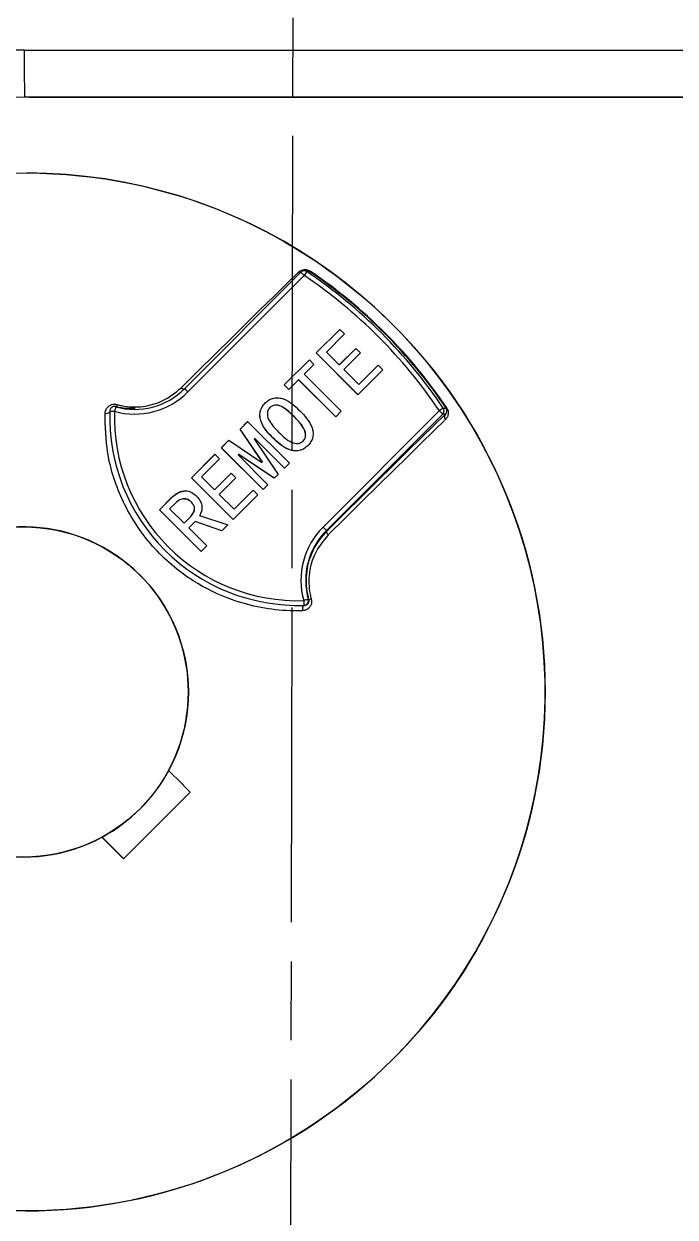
# Model space of a CAD drawing. Header units: millimetres. Extents: x 2448 to 4397, y 790 to 2168.
# Drawn here: x 3022.22 to 3047.07, y 1894.02 to 1939.55 of the extents above; entities that cross this region are included whole.
import ezdxf

# ---------------------------------------------------------------- set-up
doc = ezdxf.new("R2010")
doc.units = ezdxf.units.MM
doc.linetypes.add('AM_ISO08W050', pattern=[18, 12, -1.5, 3, -1.5])
doc.layers.add('AM_7', color=4, linetype='AM_ISO08W050', lineweight=25)

msp = doc.modelspace()

# ---------------------------------------------------------------- linework, layer by layer
at = {"color": 7, "linetype": 'Continuous', "lineweight": 25}
for p, q in [((3022.228, 1938.548), (3067.848, 1938.548)), ((3067.685, 1936.748), (3022.246, 1936.748)), ((3022.416, 1936.748), (3022.246, 1936.748)), ((3022.416, 1936.748), (3072.43, 1936.748)), ((3022.344, 1933.859), (3022.34, 1933.859)), ((3028.353, 1925.632), (3032.792, 1930.072)), ((3032.918, 1929.944), (3028.479, 1925.505)), ((3033.029, 1930.124), (3032.92, 1930.124)), ((3033.13, 1930.093), (3033.02, 1930.094)), ((3033.371, 1926.991), (3034.274, 1927.893)), ((3033.374, 1926.991), (3034.275, 1927.892)), ((3034.451, 1927.717), (3033.762, 1927.028)), ((3034.274, 1927.893), (3034.451, 1927.717)), ((3034.255, 1926.535), (3034.888, 1927.168)), ((3034.258, 1926.535), (3034.889, 1927.166)), ((3034.888, 1927.168), (3035.065, 1926.991)), ((3032.153, 1925.772), (3033.111, 1926.73)), ((3032.155, 1925.772), (3033.112, 1926.729)), ((3033.111, 1926.73), (3033.288, 1926.554)), ((3034.962, 1925.4), (3033.371, 1926.991)), ((3033.374, 1926.991), (3033.371, 1926.991)), ((3034.964, 1925.401), (3033.374, 1926.991)), ((3033.762, 1927.028), (3034.255, 1926.535)), ((3035.065, 1926.991), (3034.432, 1926.358)), ((3033.288, 1926.554), (3032.916, 1926.181)), ((3034.258, 1926.535), (3034.255, 1926.535)), ((3034.432, 1926.358), (3035, 1925.791)), ((3035.911, 1926.349), (3034.962, 1925.4)), ((3035, 1925.791), (3035.735, 1926.526)), ((3035.002, 1925.791), (3035.736, 1926.524)), ((3035.735, 1926.526), (3035.911, 1926.349)), ((3032.329, 1925.595), (3032.153, 1925.772)), ((3032.155, 1925.772), (3032.153, 1925.772)), ((3032.331, 1925.597), (3032.155, 1925.772)), ((3032.702, 1925.967), (3032.329, 1925.595)), ((3034.116, 1924.553), (3032.702, 1925.967)), ((3032.704, 1925.967), (3032.702, 1925.967)), ((3034.117, 1924.555), (3032.704, 1925.967)), ((3032.916, 1926.181), (3034.33, 1924.767)), ((3035.002, 1925.791), (3035, 1925.791)), ((3025.7, 1924.947), (3025.673, 1924.947)), ((3025.748, 1924.94), (3025.721, 1924.94)), ((3031.43, 1925.084), (3031.427, 1925.084)), ((3031.84, 1924.999), (3031.836, 1924.999)), ((3038.223, 1924.89), (3038.333, 1924.89)), ((3032.528, 1924.563), (3032.525, 1924.563)), ((3033.633, 1920.35), (3038.072, 1924.79)), ((3038.201, 1924.662), (3033.762, 1920.223)), ((3034.33, 1924.767), (3034.116, 1924.553)), ((3038.306, 1924.662), (3038.201, 1924.662)), ((3030.469, 1924.088), (3030.757, 1924.376)), ((3031.315, 1922.832), (3030.469, 1924.088)), ((3030.471, 1924.088), (3030.469, 1924.088)), ((3030.471, 1924.088), (3030.758, 1924.375)), ((3031.318, 1922.832), (3030.471, 1924.088)), ((3030.757, 1924.376), (3032.348, 1922.785)), ((3029.752, 1923.372), (3030.041, 1923.66)), ((3029.755, 1923.372), (3030.042, 1923.659)), ((3030.041, 1923.66), (3031.297, 1922.813)), ((3031.027, 1923.734), (3031.008, 1923.716)), ((3031.008, 1923.716), (3031.92, 1922.357)), ((3032.162, 1922.599), (3031.027, 1923.734)), ((3031.03, 1923.734), (3031.027, 1923.734)), ((3032.163, 1922.601), (3031.03, 1923.734)), ((3031.718, 1923.753), (3031.715, 1923.753)), ((3032.638, 1923.539), (3032.641, 1923.539)), ((3032.881, 1923.632), (3032.878, 1923.632)), ((3028.608, 1922.227), (3029.51, 1923.13)), ((3028.611, 1922.227), (3029.512, 1923.128)), ((3029.51, 1923.13), (3029.687, 1922.953)), ((3031.343, 1921.781), (3029.752, 1923.372)), ((3029.755, 1923.372), (3029.752, 1923.372)), ((3031.345, 1921.782), (3029.755, 1923.372)), ((3030.413, 1923.12), (3030.394, 1923.102)), ((3030.394, 1923.102), (3031.529, 1921.967)), ((3031.771, 1922.209), (3030.413, 1923.12)), ((3030.416, 1923.12), (3030.413, 1923.12)), ((3031.772, 1922.21), (3030.416, 1923.12)), ((3029.687, 1922.953), (3028.999, 1922.264)), ((3031.297, 1922.813), (3031.315, 1922.832)), ((3031.299, 1922.813), (3031.297, 1922.813)), ((3031.299, 1922.813), (3031.318, 1922.832)), ((3031.318, 1922.832), (3031.315, 1922.832)), ((3032.348, 1922.785), (3032.162, 1922.599)), ((3030.199, 1920.636), (3028.608, 1922.227)), ((3028.611, 1922.227), (3028.608, 1922.227)), ((3030.2, 1920.638), (3028.611, 1922.227)), ((3028.999, 1922.264), (3029.492, 1921.771)), ((3029.492, 1921.771), (3030.125, 1922.404)), ((3029.495, 1921.771), (3030.126, 1922.403)), ((3030.301, 1922.227), (3029.669, 1921.595)), ((3030.125, 1922.404), (3030.301, 1922.227)), ((3031.92, 1922.357), (3031.771, 1922.209)), ((3029.495, 1921.771), (3029.492, 1921.771)), ((3030.236, 1921.027), (3030.971, 1921.762)), ((3030.239, 1921.027), (3030.972, 1921.761)), ((3030.971, 1921.762), (3031.148, 1921.585)), ((3031.529, 1921.967), (3031.343, 1921.781)), ((3027.389, 1921.008), (3027.854, 1921.474)), ((3027.392, 1921.008), (3027.857, 1921.474)), ((3027.985, 1921.25), (3027.78, 1921.046)), ((3027.857, 1921.474), (3027.854, 1921.474)), ((3028.327, 1921.432), (3028.324, 1921.432)), ((3028.601, 1921.306), (3028.599, 1921.306)), ((3029.669, 1921.595), (3030.236, 1921.027)), ((3031.148, 1921.585), (3030.199, 1920.636)), ((3028.98, 1919.417), (3027.389, 1921.008)), ((3027.392, 1921.008), (3027.389, 1921.008)), ((3028.982, 1919.419), (3027.392, 1921.008)), ((3027.78, 1921.046), (3028.329, 1920.497)), ((3028.329, 1920.497), (3028.589, 1920.757)), ((3028.332, 1920.497), (3028.592, 1920.757)), ((3028.592, 1920.757), (3028.589, 1920.757)), ((3028.924, 1920.794), (3029.994, 1920.432)), ((3030.239, 1921.027), (3030.236, 1921.027)), ((3028.332, 1920.497), (3028.329, 1920.497)), ((3028.748, 1920.562), (3028.506, 1920.32)), ((3028.506, 1920.32), (3029.194, 1919.631)), ((3029.771, 1920.208), (3028.748, 1920.562)), ((3028.75, 1920.562), (3028.748, 1920.562)), ((3029.772, 1920.209), (3028.75, 1920.562)), ((3029.994, 1920.432), (3029.771, 1920.208)), ((3033.8, 1920.223), (3033.762, 1920.223)), ((3029.194, 1919.631), (3028.98, 1919.417)), ((3033.07, 1917.591), (3033.097, 1917.591)), ((3032.678, 1917.36), (3032.701, 1917.36)), ((3032.701, 1917.363), (3032.926, 1917.363)), ((3032.926, 1917.363), (3032.902, 1917.363)), ((3025.2, 1908.517), (3025.191, 1908.517)), ((3025.207, 1908.521), (3026.033, 1907.695)), ((3022.277, 1894.259), (3022.282, 1894.259))]:
    msp.add_line(p, q, dxfattribs=at)
at = {"color": 7, "linetype": 'Continuous', "lineweight": 25, "flags": 128}
for points in [[(3028.216, 1925.665), (3028.879, 1926.321), (3029.515, 1926.95), (3030.123, 1927.55), (3030.702, 1928.12), (3031.249, 1928.659), (3031.763, 1929.164), (3032.242, 1929.634), (3032.686, 1930.068)], [(3025.721, 1924.94), (3025.681, 1924.946), (3025.673, 1924.947)], [(3033.8, 1920.223), (3034.468, 1920.884), (3035.109, 1921.518), (3035.723, 1922.124), (3036.306, 1922.699), (3036.857, 1923.241), (3037.375, 1923.75), (3037.859, 1924.225), (3038.306, 1924.662)], [(3038.304, 1924.45), (3037.86, 1924.016), (3037.38, 1923.546), (3036.866, 1923.041), (3036.319, 1922.502), (3035.741, 1921.932), (3035.133, 1921.332), (3034.496, 1920.703), (3033.834, 1920.047)], [(3033.834, 1920.047), (3033.816, 1920.071), (3033.801, 1920.097), (3033.79, 1920.122), (3033.783, 1920.147), (3033.781, 1920.17), (3033.783, 1920.19), (3033.789, 1920.208), (3033.8, 1920.223)], [(3032.926, 1917.363), (3032.908, 1917.358), (3032.891, 1917.346), (3032.876, 1917.326), (3032.863, 1917.3), (3032.854, 1917.268), (3032.847, 1917.233), (3032.845, 1917.195), (3032.846, 1917.157)], [(3028.562, 1910.241), (3028.46, 1910.343), (3028.357, 1910.445), (3028.254, 1910.547), (3028.151, 1910.65), (3028.048, 1910.753), (3027.944, 1910.856), (3027.841, 1910.959), (3027.737, 1911.063)], [(3026.017, 1907.695), (3026.334, 1908.013), (3026.652, 1908.331), (3026.97, 1908.649), (3027.289, 1908.968), (3027.607, 1909.286), (3027.926, 1909.605), (3028.244, 1909.923), (3028.562, 1910.241)], [(3025.191, 1908.517), (3025.295, 1908.414), (3025.399, 1908.31), (3025.502, 1908.207), (3025.606, 1908.104), (3025.709, 1908.002), (3025.812, 1907.899), (3025.914, 1907.797), (3026.017, 1907.695)]]:
    msp.add_lwpolyline(points, dxfattribs=at)
at = {"color": 7, "linetype": 'Continuous', "lineweight": 25}
for centre, radius in [((3022.308, 1914.058), 19.8), ((3022.195, 1914.059), 6.3)]:
    msp.add_circle(centre, radius, dxfattribs=at)
for centre, radius, start, end in [((2993.911, 1947.36), 84.364, 293.02811, 288.34387), ((2992.753, 1947.361), 82.329, 297.52493, 286.50961), ((2992.559, 1947.361), 81.303, 353.64683, 186.35318), ((2992.55, 1947.362), 80.884, 353.64681, 186.3532), ((2992.511, 1947.361), 76.784, 353.328, 186.67202), ((2992.507, 1947.361), 75.854, 353.328, 186.67202), ((3022.228, 1914.733), 23.816, 90.0002, 130.2034), ((3067.534, 1938.098), 45.308, 179.431, 181.7075), ((2993.909, 1947.354), 88.439, 276.305, 353.69783), ((3022.246, 1914.732), 22.016, 90.0002, 134.2886), ((3022.416, 1914.732), 22.016, 90.0002, 134.2886), ((2992.697, 1947.356), 77.776, 298.80922, 350.7972), ((2992.693, 1947.357), 76.846, 298.71926, 350.58227), ((2992.744, 1947.356), 82.295, 297.58779, 351.20907), ((2992.735, 1947.356), 81.876, 298.15804, 351.20907), ((3022.312, 1914.059), 19.8, 315.0006, 89.9063), ((2994.016, 1947.354), 89.012, 279.79419, 349.96366), ((3032.802, 1930.225), 0.195, 233.6505, 256.5504), ((3032.92, 1929.944), 0.18, 89.9089, 135.0014), ((3037.306, 1934.396), 6.251, 223.7746, 225.413), ((3037.561, 1926.862), 5.573, 144.5622, 146.4232), ((3022.187, 1914.06), 19.17, 34.0376, 55.9596), ((3032.92, 1929.944), 0.18, 55.9595, 89.9088), ((3022.189, 1914.06), 19.35, 34.0376, 55.9596), ((3032.912, 1930.264), 0.277, 321.8329, 326.4576), ((3022.299, 1914.059), 19.35, 34.0376, 55.9596), ((3022.3, 1914.059), 19.371, 34.0376, 55.9596), ((3026.442, 1927.541), 2.88, 254.4685, 315.0019), ((3026.444, 1927.541), 2.7, 254.4685, 315.0019), ((3028.357, 1925.824), 0.213, 228.6129, 263.8066), ((3032.867, 1929.957), 6.251, 223.7746, 225.413), ((3025.673, 1924.767), 0.18, 135.0014, 178.3095), ((3025.673, 1924.767), 0.18, 89.9089, 135.0014), ((3030.256, 1923.539), 4.746, 162.833, 165.012), ((3026.727, 1924.743), 0.998, 163.6408, 168.6032), ((3042.766, 1917.921), 8.319, 123.0985, 124.3485), ((3038.074, 1924.79), 0.18, 315.002, 34.0376), ((3038.113, 1925.252), 0.424, 301.2977, 304.3495), ((3025.353, 1924.946), 0.258, 261.2117, 302.4986), ((3032.69, 1924.559), 7.2, 178.308, 271.6892), ((3030.239, 2081.053), 156.353, 268.26062, 268.32592), ((3032.688, 1924.559), 7.02, 178.308, 271.6892), ((3042.759, 1929.413), 6.583, 224.6089, 226.1865), ((3038.43, 1924.555), 0.164, 139.0058, 219.6369), ((3022.195, 1914.059), 6.3, 331.603, 298.3998), ((3035.67, 1918.314), 2.88, 135.0019, 195.5304), ((3038.32, 1924.973), 6.583, 224.6089, 226.1865), ((3035.672, 1918.314), 2.7, 135.0019, 195.5304), ((3037.601, 1900.776), 17.415, 105.0809, 105.6788), ((3032.897, 1917.543), 0.18, 271.6926, 15.5317), ((3033.009, 1918.181), 0.597, 278.4638, 286.8752), ((3037.432, 1917.631), 4.538, 181.1225, 183.3962), ((3022.204, 1914.059), 6.3, 298.3999, 331.603), ((3022.313, 1914.057), 19.798, 269.9091, 315.0018)]:
    msp.add_arc(centre, radius, start, end, dxfattribs=at)
for points, knots in [([(3032.686, 1930.068), (3032.737, 1930.107), (3032.813, 1930.165), (3032.956, 1930.178), (3033.048, 1930.159), (3033.104, 1930.137), (3033.134, 1930.117), (3033.143, 1930.111)], [0, 0, 0, 0, 0.4935098, 0.7465115, 0.851032, 0.9564885, 1, 1, 1, 1]), ([(3033.13, 1930.093), (3033.126, 1930.096), (3033.115, 1930.103), (3033.099, 1930.111), (3033.075, 1930.119), (3033.049, 1930.124), (3033.035, 1930.123), (3033.029, 1930.122)], [0, 0, 0, 0, 0.097596, 0.218399, 0.368609, 0.691348, 1, 1, 1, 1]), ([(3025.769, 1925.024), (3025.828, 1925.009), (3026.156, 1924.926), (3026.775, 1924.915), (3027.589, 1925.149), (3027.993, 1925.481), (3028.216, 1925.665)], [0, 0, 0, 0, 0.064043, 0.354412, 0.643074, 1, 1, 1, 1]), ([(3025.314, 1924.69), (3025.322, 1924.743), (3025.339, 1924.841), (3025.434, 1924.957), (3025.55, 1925.023), (3025.669, 1925.043), (3025.737, 1925.03), (3025.769, 1925.024)], [0, 0, 0, 0, 0.257956, 0.484914, 0.703585, 0.864278, 1, 1, 1, 1]), ([(3025.748, 1924.94), (3025.732, 1924.944), (3025.715, 1924.949), (3025.7, 1924.947), (3025.7, 1924.947)], [0, 0, 0, 0, 0.991471, 1, 1, 1, 1]), ([(3026.469, 1924.876), (3026.292, 1924.869), (3026.05, 1924.86), (3025.812, 1924.923), (3025.748, 1924.94)], [0, 0, 0, 0, 0.730568, 1, 1, 1, 1]), ([(3031.715, 1923.753), (3031.534, 1923.944), (3031.308, 1924.182), (3031.217, 1924.561), (3031.229, 1924.755), (3031.299, 1924.938), (3031.384, 1925.035), (3031.427, 1925.084)], [0, 0, 0, 0, 0.498982, 0.624271, 0.749515, 0.874666, 1, 1, 1, 1]), ([(3031.718, 1923.753), (3031.537, 1923.944), (3031.311, 1924.182), (3031.219, 1924.561), (3031.231, 1924.755), (3031.302, 1924.938), (3031.387, 1925.035), (3031.43, 1925.084)], [0, 0, 0, 0, 0.4989816, 0.6242715, 0.7495146, 0.8746656, 1, 1, 1, 1]), ([(3031.427, 1925.084), (3031.475, 1925.126), (3031.571, 1925.211), (3031.754, 1925.281), (3031.948, 1925.289), (3032.322, 1925.192), (3032.559, 1924.966), (3032.748, 1924.786)], [0, 0, 0, 0, 0.125297, 0.250413, 0.375603, 0.500878, 1, 1, 1, 1]), ([(3031.43, 1925.084), (3031.478, 1925.126), (3031.574, 1925.209), (3031.736, 1925.277), (3031.843, 1925.277), (3031.885, 1925.277)], [0, 0, 0, 0, 0.375729, 0.750914, 1, 1, 1, 1]), ([(3031.604, 1924.907), (3031.576, 1924.87), (3031.519, 1924.797), (3031.495, 1924.61), (3031.611, 1924.3), (3031.807, 1924.106), (3031.939, 1923.976)], [0, 0, 0, 0, 0.12479, 0.249939, 0.498148, 1, 1, 1, 1]), ([(3032.525, 1924.563), (3032.396, 1924.692), (3032.203, 1924.887), (3031.9, 1925.012), (3031.713, 1924.991), (3031.64, 1924.935), (3031.604, 1924.907)], [0, 0, 0, 0, 0.501886, 0.750204, 0.875265, 1, 1, 1, 1]), ([(3032.528, 1924.563), (3032.399, 1924.687), (3032.208, 1924.872), (3031.939, 1925.012), (3031.845, 1924.998), (3031.84, 1924.997)], [0, 0, 0, 0, 0.656622, 0.981499, 1, 1, 1, 1]), ([(3038.352, 1924.902), (3038.363, 1924.884), (3038.387, 1924.844), (3038.41, 1924.768), (3038.417, 1924.662), (3038.384, 1924.545), (3038.331, 1924.482), (3038.304, 1924.45)], [0, 0, 0, 0, 0.0853698, 0.1907986, 0.3564235, 0.6664713, 1, 1, 1, 1]), ([(3038.306, 1924.662), (3038.32, 1924.678), (3038.347, 1924.709), (3038.364, 1924.766), (3038.363, 1924.819), (3038.353, 1924.853), (3038.342, 1924.875), (3038.337, 1924.885), (3038.333, 1924.89)], [0, 0, 0, 0, 0.37338, 0.704216, 0.860987, 0.943894, 0.966918, 1, 1, 1, 1]), ([(3032.846, 1917.157), (3032.685, 1917.156), (3031.818, 1917.148), (3030.369, 1917.415), (3028.55, 1918.29), (3027.053, 1919.564), (3025.93, 1921.284), (3025.353, 1923.067), (3025.326, 1924.184), (3025.314, 1924.69)], [0, 0, 0, 0, 0.043937, 0.236293, 0.372822, 0.535728, 0.69861, 0.863201, 1, 1, 1, 1]), ([(3032.878, 1923.632), (3032.907, 1923.669), (3032.963, 1923.743), (3032.979, 1923.932), (3032.852, 1924.237), (3032.656, 1924.432), (3032.525, 1924.563)], [0, 0, 0, 0, 0.124691, 0.249737, 0.498265, 1, 1, 1, 1]), ([(3032.881, 1923.632), (3032.909, 1923.669), (3032.966, 1923.743), (3032.982, 1923.932), (3032.854, 1924.237), (3032.658, 1924.432), (3032.528, 1924.563)], [0, 0, 0, 0, 0.124691, 0.249737, 0.498265, 1, 1, 1, 1]), ([(3032.748, 1924.786), (3032.929, 1924.595), (3033.156, 1924.357), (3033.256, 1923.981), (3033.251, 1923.786), (3033.183, 1923.601), (3033.098, 1923.504), (3033.055, 1923.455)], [0, 0, 0, 0, 0.499133, 0.624424, 0.749622, 0.874708, 1, 1, 1, 1]), ([(3031.939, 1923.976), (3032.07, 1923.844), (3032.266, 1923.646), (3032.577, 1923.527), (3032.767, 1923.547), (3032.841, 1923.604), (3032.878, 1923.632)], [0, 0, 0, 0, 0.501698, 0.750126, 0.875254, 1, 1, 1, 1]), ([(3033.055, 1923.455), (3033.006, 1923.413), (3032.909, 1923.327), (3032.723, 1923.258), (3032.528, 1923.25), (3032.148, 1923.344), (3031.907, 1923.571), (3031.715, 1923.753)], [0, 0, 0, 0, 0.125329, 0.250449, 0.375699, 0.501004, 1, 1, 1, 1]), ([(3032.596, 1923.262), (3032.574, 1923.26), (3032.488, 1923.254), (3032.15, 1923.354), (3031.91, 1923.576), (3031.718, 1923.753)], [0, 0, 0, 0, 0.062665, 0.2508, 1, 1, 1, 1]), ([(3032.641, 1923.541), (3032.684, 1923.543), (3032.773, 1923.547), (3032.844, 1923.603), (3032.881, 1923.632)], [0, 0, 0, 0, 0.475984, 1, 1, 1, 1]), ([(3027.854, 1921.474), (3027.932, 1921.541), (3028.085, 1921.675), (3028.372, 1921.761), (3028.633, 1921.682), (3028.753, 1921.574), (3028.813, 1921.52)], [0, 0, 0, 0, 0.280748, 0.559845, 0.779251, 1, 1, 1, 1]), ([(3027.857, 1921.474), (3027.934, 1921.544), (3028.086, 1921.682), (3028.288, 1921.715), (3028.387, 1921.731)], [0, 0, 0, 0, 0.509397, 1, 1, 1, 1]), ([(3028.599, 1921.306), (3028.547, 1921.349), (3028.445, 1921.434), (3028.192, 1921.438), (3028.063, 1921.322), (3027.985, 1921.25)], [0, 0, 0, 0, 0.280741, 0.559569, 1, 1, 1, 1]), ([(3028.601, 1921.306), (3028.55, 1921.353), (3028.47, 1921.425), (3028.365, 1921.419), (3028.327, 1921.417)], [0, 0, 0, 0, 0.637915, 1, 1, 1, 1]), ([(3028.589, 1920.757), (3028.627, 1920.802), (3028.701, 1920.892), (3028.743, 1921.058), (3028.692, 1921.205), (3028.63, 1921.272), (3028.599, 1921.306)], [0, 0, 0, 0, 0.280414, 0.55968, 0.779182, 1, 1, 1, 1]), ([(3028.592, 1920.757), (3028.629, 1920.802), (3028.703, 1920.892), (3028.746, 1921.058), (3028.694, 1921.205), (3028.632, 1921.272), (3028.601, 1921.306)], [0, 0, 0, 0, 0.280414, 0.55968, 0.779182, 1, 1, 1, 1]), ([(3028.813, 1921.52), (3028.863, 1921.464), (3028.963, 1921.353), (3029.019, 1921.146), (3029.003, 1920.953), (3028.95, 1920.847), (3028.924, 1920.794)], [0, 0, 0, 0, 0.28037, 0.559216, 0.779715, 1, 1, 1, 1]), ([(3033.097, 1917.591), (3033.081, 1917.655), (3032.992, 1918.008), (3032.98, 1918.673), (3033.236, 1919.548), (3033.599, 1919.983), (3033.8, 1920.223)], [0, 0, 0, 0, 0.064675, 0.357229, 0.645945, 1, 1, 1, 1]), ([(3033.834, 1920.047), (3033.648, 1919.825), (3033.313, 1919.425), (3033.075, 1918.615), (3033.085, 1917.997), (3033.168, 1917.669), (3033.183, 1917.61)], [0, 0, 0, 0, 0.356926, 0.645588, 0.935957, 1, 1, 1, 1]), ([(3033.183, 1917.61), (3033.189, 1917.574), (3033.202, 1917.502), (3033.18, 1917.395), (3033.129, 1917.297), (3033.044, 1917.215), (3032.944, 1917.167), (3032.874, 1917.16), (3032.846, 1917.157)], [0, 0, 0, 0, 0.154084, 0.307786, 0.471204, 0.657166, 0.867497, 1, 1, 1, 1]), ([(3032.926, 1917.363), (3032.94, 1917.364), (3032.976, 1917.367), (3033.025, 1917.391), (3033.068, 1917.432), (3033.095, 1917.48), (3033.103, 1917.521), (3033.104, 1917.557), (3033.1, 1917.575), (3033.097, 1917.591)], [0, 0, 0, 0, 0.143966, 0.373258, 0.56954, 0.731198, 0.870606, 0.89142, 1, 1, 1, 1])]:
    msp.add_open_spline(points, degree=3, knots=knots, dxfattribs=at)
at = {"layer": 'AM_7'}
msp.add_line((3031.501, 1419.277), (3032.862, 2133.405), dxfattribs=at)

doc.saveas('drawing.dxf')
